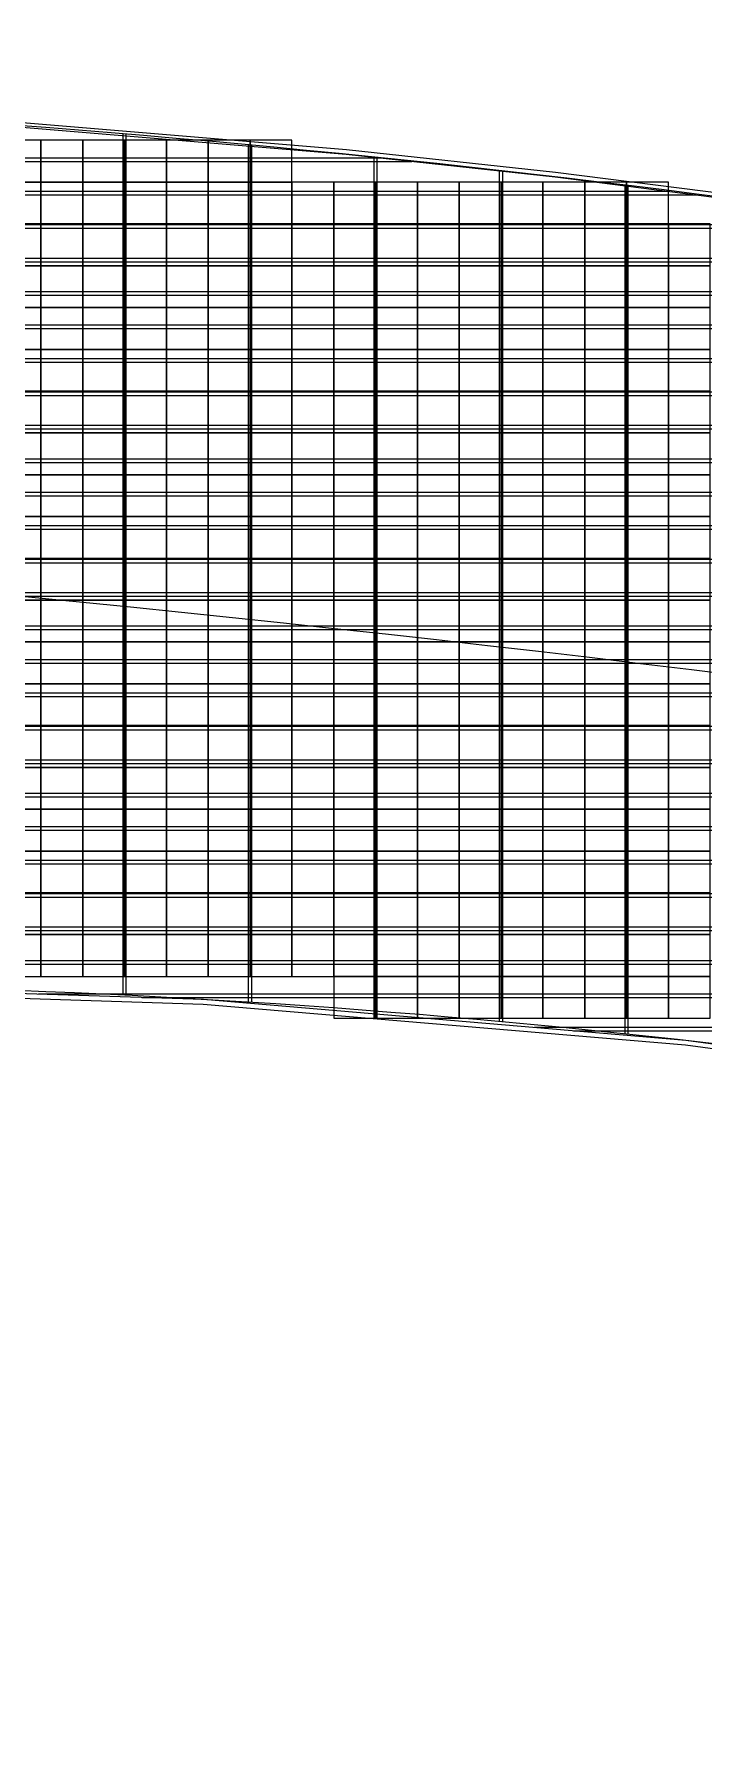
# Model space of a CAD drawing. Extents: x -31693 to 409283, y -98233 to 151957.
# Drawn here: x 68963 to 76959, y 100179 to 120488 of the extents above; entities that cross this region are included whole.
import ezdxf

# ---------------------------------------------------------------- set-up
doc = ezdxf.new("R2010")
doc.units = 0
doc.header["$LTSCALE"] = 1000
doc.header["$MEASUREMENT"] = 0
for name, color, linetype in [('500浮箱', 162, 'Continuous'), ('A-G-VISIBLE', 9, 'Continuous'), ('主龙骨', 4, 'Continuous'), ('边梁（14a槽钢', 3, 'Continuous'), ('龙骨', 10, 'Continuous')]:
    doc.layers.add(name, color=color, linetype=linetype)

# ---------------------------------------------------------------- blocks, each defined once
blk = doc.blocks.new('dasd')
at = {"layer": 'A-G-VISIBLE', "linetype": 'Continuous'}
for centre, radius, start, end in [((-132837.189, 42011.825), 160.06, 69.75334, 87.66536), ((-132829.243, 42052.463), 108.698, 67.70809, 90.93463)]:
    blk.add_arc(centre, radius, start, end, dxfattribs=at)

msp = doc.modelspace()

# ---------------------------------------------------------------- linework, layer by layer
at = {"layer": '500浮箱', "elevation": 2850}
for points in [[(68545, 118716), (69045, 118716), (69045, 119216), (68545, 119216)], [(69045, 118716), (69545, 118716), (69545, 119216), (69045, 119216)], [(69545, 118716), (70045, 118716), (70045, 119216), (69545, 119216)], [(70045, 118716), (70545, 118716), (70545, 119216), (70045, 119216)], [(70545, 118716), (71045, 118716), (71045, 119216), (70545, 119216)], [(71045, 118716), (71545, 118716), (71545, 119216), (71045, 119216)], [(71545, 118716), (72045, 118716), (72045, 119216), (71545, 119216)], [(68545, 118216), (69045, 118216), (69045, 118716), (68545, 118716)], [(69045, 118216), (69545, 118216), (69545, 118716), (69045, 118716)], [(69545, 118216), (70045, 118216), (70045, 118716), (69545, 118716)], [(70045, 118216), (70545, 118216), (70545, 118716), (70045, 118716)], [(70545, 118216), (71045, 118216), (71045, 118716), (70545, 118716)], [(71045, 118216), (71545, 118216), (71545, 118716), (71045, 118716)], [(71545, 118216), (72045, 118216), (72045, 118716), (71545, 118716)], [(72045, 118216), (72545, 118216), (72545, 118716), (72045, 118716)], [(72545, 118216), (73045, 118216), (73045, 118716), (72545, 118716)], [(73045, 118216), (73545, 118216), (73545, 118716), (73045, 118716)], [(73545, 118216), (74045, 118216), (74045, 118716), (73545, 118716)], [(74045, 118216), (74545, 118216), (74545, 118716), (74045, 118716)], [(74545, 118216), (75045, 118216), (75045, 118716), (74545, 118716)], [(75045, 118216), (75545, 118216), (75545, 118716), (75045, 118716)], [(75545, 118216), (76045, 118216), (76045, 118716), (75545, 118716)], [(76045, 118216), (76545, 118216), (76545, 118716), (76045, 118716)], [(68545, 117716), (69045, 117716), (69045, 118216), (68545, 118216)], [(69045, 117716), (69545, 117716), (69545, 118216), (69045, 118216)], [(69545, 117716), (70045, 117716), (70045, 118216), (69545, 118216)], [(70045, 117716), (70545, 117716), (70545, 118216), (70045, 118216)], [(70545, 117716), (71045, 117716), (71045, 118216), (70545, 118216)], [(71045, 117716), (71545, 117716), (71545, 118216), (71045, 118216)], [(71545, 117716), (72045, 117716), (72045, 118216), (71545, 118216)], [(72045, 117716), (72545, 117716), (72545, 118216), (72045, 118216)], [(72545, 117716), (73045, 117716), (73045, 118216), (72545, 118216)], [(73045, 117716), (73545, 117716), (73545, 118216), (73045, 118216)], [(73545, 117716), (74045, 117716), (74045, 118216), (73545, 118216)], [(74045, 117716), (74545, 117716), (74545, 118216), (74045, 118216)], [(74545, 117716), (75045, 117716), (75045, 118216), (74545, 118216)], [(75045, 117716), (75545, 117716), (75545, 118216), (75045, 118216)], [(75545, 117716), (76045, 117716), (76045, 118216), (75545, 118216)], [(76045, 117716), (76545, 117716), (76545, 118216), (76045, 118216)], [(76545, 117716), (77045, 117716), (77045, 118216), (76545, 118216)], [(68545, 117216), (69045, 117216), (69045, 117716), (68545, 117716)], [(69045, 117216), (69545, 117216), (69545, 117716), (69045, 117716)], [(69545, 117216), (70045, 117216), (70045, 117716), (69545, 117716)], [(70045, 117216), (70545, 117216), (70545, 117716), (70045, 117716)], [(70545, 117216), (71045, 117216), (71045, 117716), (70545, 117716)], [(71045, 117216), (71545, 117216), (71545, 117716), (71045, 117716)], [(71545, 117216), (72045, 117216), (72045, 117716), (71545, 117716)], [(72045, 117216), (72545, 117216), (72545, 117716), (72045, 117716)], [(72545, 117216), (73045, 117216), (73045, 117716), (72545, 117716)], [(73045, 117216), (73545, 117216), (73545, 117716), (73045, 117716)], [(73545, 117216), (74045, 117216), (74045, 117716), (73545, 117716)], [(74045, 117216), (74545, 117216), (74545, 117716), (74045, 117716)], [(74545, 117216), (75045, 117216), (75045, 117716), (74545, 117716)], [(75045, 117216), (75545, 117216), (75545, 117716), (75045, 117716)], [(75545, 117216), (76045, 117216), (76045, 117716), (75545, 117716)], [(76045, 117216), (76545, 117216), (76545, 117716), (76045, 117716)], [(76545, 117216), (77045, 117216), (77045, 117716), (76545, 117716)], [(68545, 116716), (69045, 116716), (69045, 117216), (68545, 117216)], [(69045, 116716), (69545, 116716), (69545, 117216), (69045, 117216)], [(69545, 116716), (70045, 116716), (70045, 117216), (69545, 117216)], [(70045, 116716), (70545, 116716), (70545, 117216), (70045, 117216)], [(70545, 116716), (71045, 116716), (71045, 117216), (70545, 117216)], [(71045, 116716), (71545, 116716), (71545, 117216), (71045, 117216)], [(71545, 116716), (72045, 116716), (72045, 117216), (71545, 117216)], [(72045, 116716), (72545, 116716), (72545, 117216), (72045, 117216)], [(72545, 116716), (73045, 116716), (73045, 117216), (72545, 117216)], [(73045, 116716), (73545, 116716), (73545, 117216), (73045, 117216)], [(73545, 116716), (74045, 116716), (74045, 117216), (73545, 117216)], [(74045, 116716), (74545, 116716), (74545, 117216), (74045, 117216)], [(74545, 116716), (75045, 116716), (75045, 117216), (74545, 117216)], [(75045, 116716), (75545, 116716), (75545, 117216), (75045, 117216)], [(75545, 116716), (76045, 116716), (76045, 117216), (75545, 117216)], [(76045, 116716), (76545, 116716), (76545, 117216), (76045, 117216)], [(76545, 116716), (77045, 116716), (77045, 117216), (76545, 117216)], [(68545, 116216), (69045, 116216), (69045, 116716), (68545, 116716)], [(69045, 116216), (69545, 116216), (69545, 116716), (69045, 116716)], [(69545, 116216), (70045, 116216), (70045, 116716), (69545, 116716)], [(70045, 116216), (70545, 116216), (70545, 116716), (70045, 116716)], [(70545, 116216), (71045, 116216), (71045, 116716), (70545, 116716)], [(71045, 116216), (71545, 116216), (71545, 116716), (71045, 116716)], [(71545, 116216), (72045, 116216), (72045, 116716), (71545, 116716)], [(72045, 116216), (72545, 116216), (72545, 116716), (72045, 116716)], [(72545, 116216), (73045, 116216), (73045, 116716), (72545, 116716)], [(73045, 116216), (73545, 116216), (73545, 116716), (73045, 116716)], [(73545, 116216), (74045, 116216), (74045, 116716), (73545, 116716)], [(74045, 116216), (74545, 116216), (74545, 116716), (74045, 116716)], [(74545, 116216), (75045, 116216), (75045, 116716), (74545, 116716)], [(75045, 116216), (75545, 116216), (75545, 116716), (75045, 116716)], [(75545, 116216), (76045, 116216), (76045, 116716), (75545, 116716)], [(76045, 116216), (76545, 116216), (76545, 116716), (76045, 116716)], [(76545, 116216), (77045, 116216), (77045, 116716), (76545, 116716)], [(68545, 115716), (69045, 115716), (69045, 116216), (68545, 116216)], [(69045, 115716), (69545, 115716), (69545, 116216), (69045, 116216)], [(69545, 115716), (70045, 115716), (70045, 116216), (69545, 116216)], [(70045, 115716), (70545, 115716), (70545, 116216), (70045, 116216)], [(70545, 115716), (71045, 115716), (71045, 116216), (70545, 116216)], [(71045, 115716), (71545, 115716), (71545, 116216), (71045, 116216)], [(71545, 115716), (72045, 115716), (72045, 116216), (71545, 116216)], [(72045, 115716), (72545, 115716), (72545, 116216), (72045, 116216)], [(72545, 115716), (73045, 115716), (73045, 116216), (72545, 116216)], [(73045, 115716), (73545, 115716), (73545, 116216), (73045, 116216)], [(73545, 115716), (74045, 115716), (74045, 116216), (73545, 116216)], [(74045, 115716), (74545, 115716), (74545, 116216), (74045, 116216)], [(74545, 115716), (75045, 115716), (75045, 116216), (74545, 116216)], [(75045, 115716), (75545, 115716), (75545, 116216), (75045, 116216)], [(75545, 115716), (76045, 115716), (76045, 116216), (75545, 116216)], [(76045, 115716), (76545, 115716), (76545, 116216), (76045, 116216)], [(76545, 115716), (77045, 115716), (77045, 116216), (76545, 116216)], [(68545, 115216), (69045, 115216), (69045, 115716), (68545, 115716)], [(69045, 115216), (69545, 115216), (69545, 115716), (69045, 115716)], [(69545, 115216), (70045, 115216), (70045, 115716), (69545, 115716)], [(70045, 115216), (70545, 115216), (70545, 115716), (70045, 115716)], [(70545, 115216), (71045, 115216), (71045, 115716), (70545, 115716)], [(71045, 115216), (71545, 115216), (71545, 115716), (71045, 115716)], [(71545, 115216), (72045, 115216), (72045, 115716), (71545, 115716)], [(72045, 115216), (72545, 115216), (72545, 115716), (72045, 115716)], [(72545, 115216), (73045, 115216), (73045, 115716), (72545, 115716)], [(73045, 115216), (73545, 115216), (73545, 115716), (73045, 115716)], [(73545, 115216), (74045, 115216), (74045, 115716), (73545, 115716)], [(74045, 115216), (74545, 115216), (74545, 115716), (74045, 115716)], [(74545, 115216), (75045, 115216), (75045, 115716), (74545, 115716)], [(75045, 115216), (75545, 115216), (75545, 115716), (75045, 115716)], [(75545, 115216), (76045, 115216), (76045, 115716), (75545, 115716)], [(76045, 115216), (76545, 115216), (76545, 115716), (76045, 115716)], [(76545, 115216), (77045, 115216), (77045, 115716), (76545, 115716)], [(68545, 114716), (69045, 114716), (69045, 115216), (68545, 115216)], [(69045, 114716), (69545, 114716), (69545, 115216), (69045, 115216)], [(69545, 114716), (70045, 114716), (70045, 115216), (69545, 115216)], [(70045, 114716), (70545, 114716), (70545, 115216), (70045, 115216)], [(70545, 114716), (71045, 114716), (71045, 115216), (70545, 115216)], [(71045, 114716), (71545, 114716), (71545, 115216), (71045, 115216)], [(71545, 114716), (72045, 114716), (72045, 115216), (71545, 115216)], [(72045, 114716), (72545, 114716), (72545, 115216), (72045, 115216)], [(72545, 114716), (73045, 114716), (73045, 115216), (72545, 115216)], [(73045, 114716), (73545, 114716), (73545, 115216), (73045, 115216)], [(73545, 114716), (74045, 114716), (74045, 115216), (73545, 115216)], [(74045, 114716), (74545, 114716), (74545, 115216), (74045, 115216)], [(74545, 114716), (75045, 114716), (75045, 115216), (74545, 115216)], [(75045, 114716), (75545, 114716), (75545, 115216), (75045, 115216)], [(75545, 114716), (76045, 114716), (76045, 115216), (75545, 115216)], [(76045, 114716), (76545, 114716), (76545, 115216), (76045, 115216)], [(76545, 114716), (77045, 114716), (77045, 115216), (76545, 115216)], [(68545, 114216), (69045, 114216), (69045, 114716), (68545, 114716)], [(69045, 114216), (69545, 114216), (69545, 114716), (69045, 114716)], [(69545, 114216), (70045, 114216), (70045, 114716), (69545, 114716)], [(70045, 114216), (70545, 114216), (70545, 114716), (70045, 114716)], [(70545, 114216), (71045, 114216), (71045, 114716), (70545, 114716)], [(71045, 114216), (71545, 114216), (71545, 114716), (71045, 114716)], [(71545, 114216), (72045, 114216), (72045, 114716), (71545, 114716)], [(72045, 114216), (72545, 114216), (72545, 114716), (72045, 114716)], [(72545, 114216), (73045, 114216), (73045, 114716), (72545, 114716)], [(73045, 114216), (73545, 114216), (73545, 114716), (73045, 114716)], [(73545, 114216), (74045, 114216), (74045, 114716), (73545, 114716)], [(74045, 114216), (74545, 114216), (74545, 114716), (74045, 114716)], [(74545, 114216), (75045, 114216), (75045, 114716), (74545, 114716)], [(75045, 114216), (75545, 114216), (75545, 114716), (75045, 114716)], [(75545, 114216), (76045, 114216), (76045, 114716), (75545, 114716)], [(76045, 114216), (76545, 114216), (76545, 114716), (76045, 114716)], [(76545, 114216), (77045, 114216), (77045, 114716), (76545, 114716)], [(68545, 113716), (69045, 113716), (69045, 114216), (68545, 114216)], [(69045, 113716), (69545, 113716), (69545, 114216), (69045, 114216)], [(69545, 113716), (70045, 113716), (70045, 114216), (69545, 114216)], [(70045, 113716), (70545, 113716), (70545, 114216), (70045, 114216)], [(70545, 113716), (71045, 113716), (71045, 114216), (70545, 114216)], [(71045, 113716), (71545, 113716), (71545, 114216), (71045, 114216)], [(71545, 113716), (72045, 113716), (72045, 114216), (71545, 114216)], [(72045, 113716), (72545, 113716), (72545, 114216), (72045, 114216)], [(72545, 113716), (73045, 113716), (73045, 114216), (72545, 114216)], [(73045, 113716), (73545, 113716), (73545, 114216), (73045, 114216)], [(73545, 113716), (74045, 113716), (74045, 114216), (73545, 114216)], [(74045, 113716), (74545, 113716), (74545, 114216), (74045, 114216)], [(74545, 113716), (75045, 113716), (75045, 114216), (74545, 114216)], [(75045, 113716), (75545, 113716), (75545, 114216), (75045, 114216)], [(75545, 113716), (76045, 113716), (76045, 114216), (75545, 114216)], [(76045, 113716), (76545, 113716), (76545, 114216), (76045, 114216)], [(76545, 113716), (77045, 113716), (77045, 114216), (76545, 114216)], [(68545, 113216), (69045, 113216), (69045, 113716), (68545, 113716)], [(69045, 113216), (69545, 113216), (69545, 113716), (69045, 113716)], [(69545, 113216), (70045, 113216), (70045, 113716), (69545, 113716)], [(70045, 113216), (70545, 113216), (70545, 113716), (70045, 113716)], [(70545, 113216), (71045, 113216), (71045, 113716), (70545, 113716)], [(71045, 113216), (71545, 113216), (71545, 113716), (71045, 113716)], [(71545, 113216), (72045, 113216), (72045, 113716), (71545, 113716)], [(72045, 113216), (72545, 113216), (72545, 113716), (72045, 113716)], [(72545, 113216), (73045, 113216), (73045, 113716), (72545, 113716)], [(73045, 113216), (73545, 113216), (73545, 113716), (73045, 113716)], [(73545, 113216), (74045, 113216), (74045, 113716), (73545, 113716)], [(74045, 113216), (74545, 113216), (74545, 113716), (74045, 113716)], [(74545, 113216), (75045, 113216), (75045, 113716), (74545, 113716)], [(75045, 113216), (75545, 113216), (75545, 113716), (75045, 113716)], [(75545, 113216), (76045, 113216), (76045, 113716), (75545, 113716)], [(76045, 113216), (76545, 113216), (76545, 113716), (76045, 113716)], [(76545, 113216), (77045, 113216), (77045, 113716), (76545, 113716)], [(68545, 112716), (69045, 112716), (69045, 113216), (68545, 113216)], [(69045, 112716), (69545, 112716), (69545, 113216), (69045, 113216)], [(69545, 112716), (70045, 112716), (70045, 113216), (69545, 113216)], [(70045, 112716), (70545, 112716), (70545, 113216), (70045, 113216)], [(70545, 112716), (71045, 112716), (71045, 113216), (70545, 113216)], [(71045, 112716), (71545, 112716), (71545, 113216), (71045, 113216)], [(71545, 112716), (72045, 112716), (72045, 113216), (71545, 113216)], [(72045, 112716), (72545, 112716), (72545, 113216), (72045, 113216)], [(72545, 112716), (73045, 112716), (73045, 113216), (72545, 113216)], [(73045, 112716), (73545, 112716), (73545, 113216), (73045, 113216)], [(73545, 112716), (74045, 112716), (74045, 113216), (73545, 113216)], [(74045, 112716), (74545, 112716), (74545, 113216), (74045, 113216)], [(74545, 112716), (75045, 112716), (75045, 113216), (74545, 113216)], [(75045, 112716), (75545, 112716), (75545, 113216), (75045, 113216)], [(75545, 112716), (76045, 112716), (76045, 113216), (75545, 113216)], [(76045, 112716), (76545, 112716), (76545, 113216), (76045, 113216)], [(76545, 112716), (77045, 112716), (77045, 113216), (76545, 113216)], [(68545, 112216), (69045, 112216), (69045, 112716), (68545, 112716)], [(69045, 112216), (69545, 112216), (69545, 112716), (69045, 112716)], [(69545, 112216), (70045, 112216), (70045, 112716), (69545, 112716)], [(70045, 112216), (70545, 112216), (70545, 112716), (70045, 112716)], [(70545, 112216), (71045, 112216), (71045, 112716), (70545, 112716)], [(71045, 112216), (71545, 112216), (71545, 112716), (71045, 112716)], [(71545, 112216), (72045, 112216), (72045, 112716), (71545, 112716)], [(72045, 112216), (72545, 112216), (72545, 112716), (72045, 112716)], [(72545, 112216), (73045, 112216), (73045, 112716), (72545, 112716)], [(73045, 112216), (73545, 112216), (73545, 112716), (73045, 112716)], [(73545, 112216), (74045, 112216), (74045, 112716), (73545, 112716)], [(74045, 112216), (74545, 112216), (74545, 112716), (74045, 112716)], [(74545, 112216), (75045, 112216), (75045, 112716), (74545, 112716)], [(75045, 112216), (75545, 112216), (75545, 112716), (75045, 112716)], [(75545, 112216), (76045, 112216), (76045, 112716), (75545, 112716)], [(76045, 112216), (76545, 112216), (76545, 112716), (76045, 112716)], [(76545, 112216), (77045, 112216), (77045, 112716), (76545, 112716)], [(68545, 111716), (69045, 111716), (69045, 112216), (68545, 112216)], [(69045, 111716), (69545, 111716), (69545, 112216), (69045, 112216)], [(69545, 111716), (70045, 111716), (70045, 112216), (69545, 112216)], [(70045, 111716), (70545, 111716), (70545, 112216), (70045, 112216)], [(70545, 111716), (71045, 111716), (71045, 112216), (70545, 112216)], [(71045, 111716), (71545, 111716), (71545, 112216), (71045, 112216)], [(71545, 111716), (72045, 111716), (72045, 112216), (71545, 112216)], [(72045, 111716), (72545, 111716), (72545, 112216), (72045, 112216)], [(72545, 111716), (73045, 111716), (73045, 112216), (72545, 112216)], [(73045, 111716), (73545, 111716), (73545, 112216), (73045, 112216)], [(73545, 111716), (74045, 111716), (74045, 112216), (73545, 112216)], [(74045, 111716), (74545, 111716), (74545, 112216), (74045, 112216)], [(74545, 111716), (75045, 111716), (75045, 112216), (74545, 112216)], [(75045, 111716), (75545, 111716), (75545, 112216), (75045, 112216)], [(75545, 111716), (76045, 111716), (76045, 112216), (75545, 112216)], [(76045, 111716), (76545, 111716), (76545, 112216), (76045, 112216)], [(76545, 111716), (77045, 111716), (77045, 112216), (76545, 112216)], [(68545, 111216), (69045, 111216), (69045, 111716), (68545, 111716)], [(69045, 111216), (69545, 111216), (69545, 111716), (69045, 111716)], [(69545, 111216), (70045, 111216), (70045, 111716), (69545, 111716)], [(70045, 111216), (70545, 111216), (70545, 111716), (70045, 111716)], [(70545, 111216), (71045, 111216), (71045, 111716), (70545, 111716)], [(71045, 111216), (71545, 111216), (71545, 111716), (71045, 111716)], [(71545, 111216), (72045, 111216), (72045, 111716), (71545, 111716)], [(72045, 111216), (72545, 111216), (72545, 111716), (72045, 111716)], [(72545, 111216), (73045, 111216), (73045, 111716), (72545, 111716)], [(73045, 111216), (73545, 111216), (73545, 111716), (73045, 111716)], [(73545, 111216), (74045, 111216), (74045, 111716), (73545, 111716)], [(74045, 111216), (74545, 111216), (74545, 111716), (74045, 111716)], [(74545, 111216), (75045, 111216), (75045, 111716), (74545, 111716)], [(75045, 111216), (75545, 111216), (75545, 111716), (75045, 111716)], [(75545, 111216), (76045, 111216), (76045, 111716), (75545, 111716)], [(76045, 111216), (76545, 111216), (76545, 111716), (76045, 111716)], [(76545, 111216), (77045, 111216), (77045, 111716), (76545, 111716)], [(68545, 110716), (69045, 110716), (69045, 111216), (68545, 111216)], [(69045, 110716), (69545, 110716), (69545, 111216), (69045, 111216)], [(69545, 110716), (70045, 110716), (70045, 111216), (69545, 111216)], [(70045, 110716), (70545, 110716), (70545, 111216), (70045, 111216)], [(70545, 110716), (71045, 110716), (71045, 111216), (70545, 111216)], [(71045, 110716), (71545, 110716), (71545, 111216), (71045, 111216)], [(71545, 110716), (72045, 110716), (72045, 111216), (71545, 111216)], [(72045, 110716), (72545, 110716), (72545, 111216), (72045, 111216)], [(72545, 110716), (73045, 110716), (73045, 111216), (72545, 111216)], [(73045, 110716), (73545, 110716), (73545, 111216), (73045, 111216)], [(73545, 110716), (74045, 110716), (74045, 111216), (73545, 111216)], [(74045, 110716), (74545, 110716), (74545, 111216), (74045, 111216)], [(74545, 110716), (75045, 110716), (75045, 111216), (74545, 111216)], [(75045, 110716), (75545, 110716), (75545, 111216), (75045, 111216)], [(75545, 110716), (76045, 110716), (76045, 111216), (75545, 111216)], [(76045, 110716), (76545, 110716), (76545, 111216), (76045, 111216)], [(76545, 110716), (77045, 110716), (77045, 111216), (76545, 111216)], [(68545, 110216), (69045, 110216), (69045, 110716), (68545, 110716)], [(69045, 110216), (69545, 110216), (69545, 110716), (69045, 110716)], [(69545, 110216), (70045, 110216), (70045, 110716), (69545, 110716)], [(70045, 110216), (70545, 110216), (70545, 110716), (70045, 110716)], [(70545, 110216), (71045, 110216), (71045, 110716), (70545, 110716)], [(71045, 110216), (71545, 110216), (71545, 110716), (71045, 110716)], [(71545, 110216), (72045, 110216), (72045, 110716), (71545, 110716)], [(72045, 110216), (72545, 110216), (72545, 110716), (72045, 110716)], [(72545, 110216), (73045, 110216), (73045, 110716), (72545, 110716)], [(73045, 110216), (73545, 110216), (73545, 110716), (73045, 110716)], [(73545, 110216), (74045, 110216), (74045, 110716), (73545, 110716)], [(74045, 110216), (74545, 110216), (74545, 110716), (74045, 110716)], [(74545, 110216), (75045, 110216), (75045, 110716), (74545, 110716)], [(75045, 110216), (75545, 110216), (75545, 110716), (75045, 110716)], [(75545, 110216), (76045, 110216), (76045, 110716), (75545, 110716)], [(76045, 110216), (76545, 110216), (76545, 110716), (76045, 110716)], [(76545, 110216), (77045, 110216), (77045, 110716), (76545, 110716)], [(68545, 109716), (69045, 109716), (69045, 110216), (68545, 110216)], [(69045, 109716), (69545, 109716), (69545, 110216), (69045, 110216)], [(69545, 109716), (70045, 109716), (70045, 110216), (69545, 110216)], [(70045, 109716), (70545, 109716), (70545, 110216), (70045, 110216)], [(70545, 109716), (71045, 109716), (71045, 110216), (70545, 110216)], [(71045, 109716), (71545, 109716), (71545, 110216), (71045, 110216)], [(71545, 109716), (72045, 109716), (72045, 110216), (71545, 110216)], [(72045, 109716), (72545, 109716), (72545, 110216), (72045, 110216)], [(72545, 109716), (73045, 109716), (73045, 110216), (72545, 110216)], [(73045, 109716), (73545, 109716), (73545, 110216), (73045, 110216)], [(73545, 109716), (74045, 109716), (74045, 110216), (73545, 110216)], [(74045, 109716), (74545, 109716), (74545, 110216), (74045, 110216)], [(74545, 109716), (75045, 109716), (75045, 110216), (74545, 110216)], [(75045, 109716), (75545, 109716), (75545, 110216), (75045, 110216)], [(75545, 109716), (76045, 109716), (76045, 110216), (75545, 110216)], [(76045, 109716), (76545, 109716), (76545, 110216), (76045, 110216)], [(76545, 109716), (77045, 109716), (77045, 110216), (76545, 110216)], [(68545, 109216), (69045, 109216), (69045, 109716), (68545, 109716)], [(69045, 109216), (69545, 109216), (69545, 109716), (69045, 109716)], [(69545, 109216), (70045, 109216), (70045, 109716), (69545, 109716)], [(70045, 109216), (70545, 109216), (70545, 109716), (70045, 109716)], [(70545, 109216), (71045, 109216), (71045, 109716), (70545, 109716)], [(71045, 109216), (71545, 109216), (71545, 109716), (71045, 109716)], [(71545, 109216), (72045, 109216), (72045, 109716), (71545, 109716)], [(72045, 109216), (72545, 109216), (72545, 109716), (72045, 109716)], [(72545, 109216), (73045, 109216), (73045, 109716), (72545, 109716)], [(73045, 109216), (73545, 109216), (73545, 109716), (73045, 109716)], [(73545, 109216), (74045, 109216), (74045, 109716), (73545, 109716)], [(74045, 109216), (74545, 109216), (74545, 109716), (74045, 109716)], [(74545, 109216), (75045, 109216), (75045, 109716), (74545, 109716)], [(75045, 109216), (75545, 109216), (75545, 109716), (75045, 109716)], [(75545, 109216), (76045, 109216), (76045, 109716), (75545, 109716)], [(76045, 109216), (76545, 109216), (76545, 109716), (76045, 109716)], [(76545, 109216), (77045, 109216), (77045, 109716), (76545, 109716)], [(72545, 108716), (73045, 108716), (73045, 109216), (72545, 109216)], [(73045, 108716), (73545, 108716), (73545, 109216), (73045, 109216)], [(73545, 108716), (74045, 108716), (74045, 109216), (73545, 109216)], [(74045, 108716), (74545, 108716), (74545, 109216), (74045, 109216)], [(74545, 108716), (75045, 108716), (75045, 109216), (74545, 109216)], [(75045, 108716), (75545, 108716), (75545, 109216), (75045, 109216)], [(75545, 108716), (76045, 108716), (76045, 109216), (75545, 109216)], [(76045, 108716), (76545, 108716), (76545, 109216), (76045, 109216)], [(76545, 108716), (77045, 108716), (77045, 109216), (76545, 109216)]]:
    msp.add_lwpolyline(points, close=True, dxfattribs=at)
at = {"layer": '主龙骨', "elevation": 2850}
for points in [[(70023, 119294), (70023, 108992)], [(70066, 108990), (70066, 119290)], [(71523, 119162), (71523, 108907)], [(71566, 108905), (71566, 119158)], [(73023, 119015), (73023, 108716)], [(73066, 108716), (73066, 119011)], [(74523, 118855), (74523, 108676)], [(74566, 108672), (74566, 118850)], [(76023, 118680), (76023, 108529)], [(76066, 108524), (76066, 118674)]]:
    msp.add_lwpolyline(points, dxfattribs=at)
at = {"layer": '边梁（14a槽钢', "elevation": 2850}
for points in [[(50546, 120488), (58048, 120075), (64310, 119726), (67291, 119557), (72699, 119107), (75197, 118836), (78812, 118375)], [(50543, 120430), (58044, 120017), (64307, 119668), (67287, 119499), (72694, 119049), (75191, 118779), (78804, 118317)], [(81546, 107805), (76755, 108450), (70988, 108940), (65383, 109121), (60117, 108992), (54152, 108690)], [(81537, 107748), (76749, 108392), (70985, 108882), (65382, 109063), (60120, 108934), (54155, 108632)]]:
    msp.add_lwpolyline(points, dxfattribs=at)
at = {"layer": '龙骨', "elevation": 2850}
for points in [[(73111, 119004), (13836, 119004)], [(13871, 118964), (73480, 118964)], [(76560, 118604), (14187, 118604)], [(14222, 118564), (76873, 118564)], [(79563, 118204), (14538, 118204)], [(14573, 118164), (79831, 118164)], [(82196, 117804), (14889, 117804)], [(14924, 117764), (82422, 117764)], [(84461, 117404), (15240, 117404)], [(15275, 117364), (84688, 117364)], [(86727, 117004), (15591, 117004)], [(15626, 116964), (86954, 116964)], [(88708, 116604), (15942, 116604)], [(15977, 116564), (88900, 116564)], [(90627, 116204), (16293, 116204)], [(16328, 116164), (90819, 116164)], [(92428, 115804), (16644, 115804)], [(16679, 115764), (92595, 115764)], [(94023, 115404), (16995, 115404)], [(17030, 115364), (94023, 115364)], [(95523, 115004), (17346, 115004)], [(17381, 114964), (95523, 114964)], [(97151, 114604), (17697, 114604)], [(17732, 114564), (97138, 114564)], [(97018, 114204), (18048, 114204)], [(18083, 114164), (97005, 114164)], [(96885, 113804), (18399, 113804)], [(18434, 113764), (96871, 113764)], [(96751, 113404), (18750, 113404)], [(18785, 113364), (96738, 113364)], [(96618, 113004), (19101, 113004)], [(19136, 112964), (96605, 112964)], [(96485, 112604), (19452, 112604)], [(19487, 112564), (96471, 112564)], [(96351, 112204), (19803, 112204)], [(19838, 112164), (96338, 112164)], [(96218, 111804), (20154, 111804)], [(20189, 111764), (96205, 111764)], [(96085, 111404), (20505, 111404)], [(20540, 111364), (96071, 111364)], [(95951, 111004), (20856, 111004)], [(20891, 110964), (95938, 110964)], [(95818, 110604), (21207, 110604)], [(21242, 110564), (95805, 110564)], [(95685, 110204), (21558, 110204)], [(21593, 110164), (95671, 110164)], [(95551, 109804), (21909, 109804)], [(21945, 109764), (95538, 109764)], [(95418, 109404), (22261, 109404)], [(22296, 109364), (95405, 109364)], [(95285, 109004), (69017, 109004)], [(70252, 108964), (95271, 108964)], [(95151, 108604), (74943, 108604)], [(75413, 108564), (95138, 108564)]]:
    msp.add_lwpolyline(points, dxfattribs=at)
msp.add_lwpolyline([(106438, 7751, 0.149253), (137795, 67716, 0.360669), (95631, 110043, 0.058715), (17434, 114815, 3.295268)], format="xyb", dxfattribs=at)

# ---------------------------------------------------------------- block references
at = {"xscale": 1000, "yscale": 1000, "zscale": 1000}
msp.add_blockref('dasd', (132893911, -42052037, 2850), dxfattribs=at)

doc.saveas('drawing.dxf')
